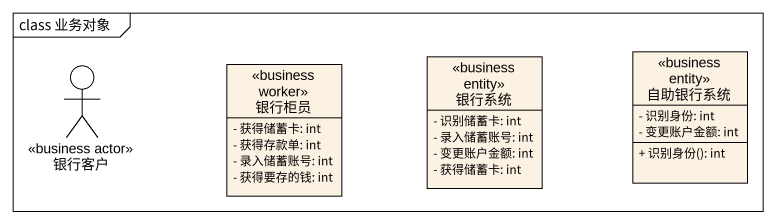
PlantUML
@startuml
mainframe class 业务对象
allowmixing
hide circle
hide empty members
skinparam classAttributeIconSize 0
actor 银行客户 <<business actor>>
class 银行柜员 <<business worker>> {
  - 获得储蓄卡: int
  - 获得存款单: int
  - 录入储蓄账号: int
  - 获得要存的钱: int
}
class 银行系统 <<business entity>> {
  - 识别储蓄卡: int
  - 录入储蓄账号: int
  - 变更账户金额: int
  - 获得储蓄卡: int
}
class 自助银行系统 <<business entity>> {
  - 识别身份: int
  - 变更账户金额: int
  + 识别身份(): int
}
@enduml
